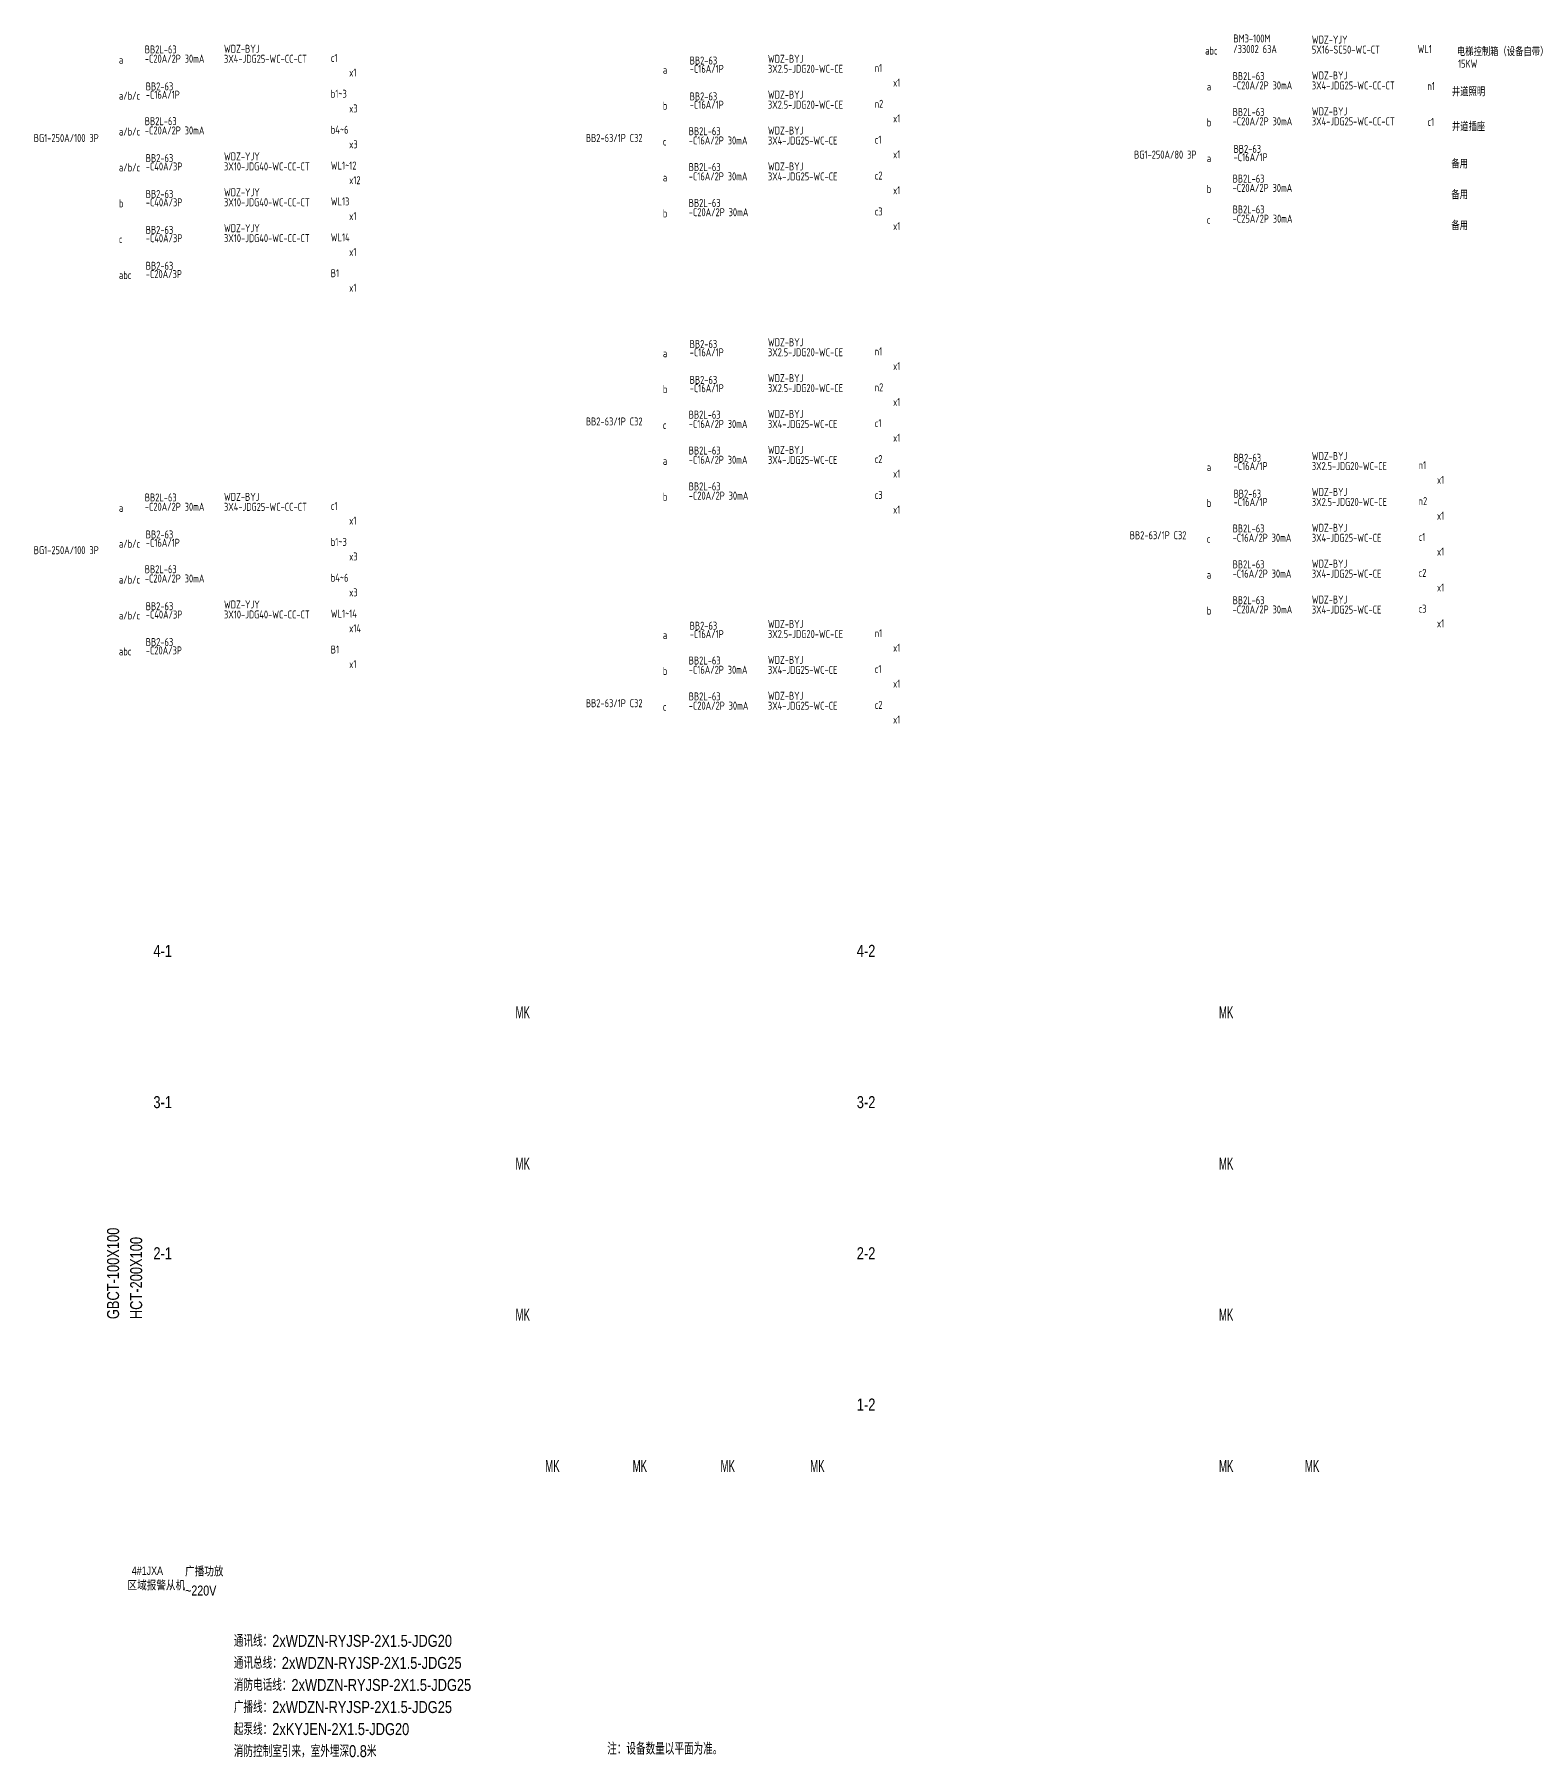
# Model space of a CAD drawing. Extents: x 1725663 to 4653551, y -550461 to 248782.
# Drawn here: x 2344876 to 2419130, y 83789 to 169931 of the extents above; entities that cross this region are included whole.
import ezdxf

# ---------------------------------------------------------------- set-up
doc = ezdxf.new("R2010")
doc.units = 0
doc.header["$LTSCALE"] = 1000
doc.layers.add('SIG_TEXT', color=7, linetype='Continuous')
doc.layers.add('TXT', color=3, linetype='Continuous')
doc.styles.add('HZTXT', font='tssdeng.shx', dxfattribs={"width": 0.7, "bigfont": 'tssdchn.shx'})
doc.styles.add('wei', font='BZXW.shx', dxfattribs={"width": 0.8, "height": 600, "bigfont": 'bzhz.shx'})

msp = doc.modelspace()

# ---------------------------------------------------------------- texts
at = {"layer": 'SIG_TEXT', "color": 0, "style": 'HZTXT', "width": 0.8}
for s, p in [('BM3-100M', (2404826, 169530)), ('WDZ-YJY', (2408744, 169475)), ('-C20A/2P 30mA', (2350395, 168520)), ('BB2L-63', (2350395, 168983)), ('3X4-JDG25-WC-CC-CT', (2354352, 168515)), ('WDZ-BYJ', (2354353, 169016)), ('WDZ-BYJ', (2381549, 168515)), ('abc', (2403410, 168924)), ('/33002 63A', (2404815, 169001)), ('5X16-SC50-WC-CT', (2408744, 168975)), ('WL1', (2414036, 169005)), ('电梯控制箱（设备自带）', (2415997, 168853)), ('a', (2349100, 168465)), ('x1', (2360612, 167827)), ('a', (2376296, 167964)), ('-C16A/1P', (2377639, 168012)), ('BB2-63', (2377639, 168428)), ('3X2.5-JDG20-WC-CE', (2381548, 168015)), ('BB2L-63', (2404786, 167649)), ('WDZ-BYJ', (2408744, 167681)), ('15KW', (2416056, 168269)), ('-C16A/1P', (2350443, 166719)), ('BB2-63', (2350443, 167135)), ('WDZ-BYJ', (2381549, 166721)), ('x1', (2387808, 167326)), ('a', (2403492, 167130)), ('-C20A/2P 30mA', (2404786, 167185)), ('3X4-JDG25-WC-CC-CT', (2408744, 167181)), ('n1', (2414523, 167153)), ('井道照明', (2415749, 166849)), ('a/b/c', (2349100, 166671)), ('x3', (2360612, 166033)), ('b', (2376296, 166170)), ('-C16A/1P', (2377639, 166218)), ('BB2-63', (2377639, 166634)), ('3X2.5-JDG20-WC-CE', (2381548, 166221)), ('BB2L-63', (2404786, 165855)), ('WDZ-BYJ', (2408744, 165887)), ('BB2L-63', (2350395, 165396)), ('x1', (2387808, 165533)), ('b', (2403492, 165337)), ('-C20A/2P 30mA', (2404786, 165391)), ('3X4-JDG25-WC-CC-CT', (2408744, 165387)), ('c1', (2414523, 165360)), ('井道插座', (2415749, 165105)), ('BG1-250A/100 3P', (2344843, 164556, 0)), ('a/b/c', (2349100, 164878)), ('-C20A/2P 30mA', (2350395, 164932)), ('x3', (2360612, 164240)), ('BB2-63/1P C32', (2372448, 164556, 0)), ('c', (2376296, 164377)), ('-C16A/2P 30mA', (2377591, 164431)), ('BB2L-63', (2377591, 164895)), ('WDZ-BYJ', (2381549, 164927)), ('3X4-JDG25-WC-CE', (2381548, 164427)), ('BB2-63', (2350443, 163548)), ('WDZ-YJY', (2354353, 163635)), ('x1', (2387808, 163739)), ('BG1-250A/80 3P', (2399859, 163724, 0)), ('a', (2403492, 163547)), ('-C16A/1P', (2404834, 163595)), ('BB2-63', (2404834, 164011)), ('备用', (2415721, 163242)), ('a/b/c', (2349100, 163084)), ('-C40A/3P', (2350443, 163132)), ('3X10-JDG40-WC-CC-CT', (2354352, 163135)), ('x12', (2360612, 162446)), ('a', (2376296, 162583)), ('-C16A/2P 30mA', (2377591, 162638)), ('BB2L-63', (2377591, 163102)), ('WDZ-BYJ', (2381549, 163134)), ('3X4-JDG25-WC-CE', (2381548, 162634)), ('BB2L-63', (2404786, 162524)), ('BB2-63', (2350443, 161754)), ('WDZ-YJY', (2354353, 161841)), ('x1', (2387808, 161945)), ('b', (2403492, 162006)), ('-C20A/2P 30mA', (2404786, 162061)), ('备用', (2415721, 161701)), ('b', (2349100, 161290)), ('-C40A/3P', (2350443, 161338)), ('3X10-JDG40-WC-CC-CT', (2354352, 161341)), ('b', (2376296, 160789)), ('-C20A/2P 30mA', (2377591, 160844)), ('BB2L-63', (2377591, 161308)), ('BB2L-63', (2404786, 160983)), ('BB2-63', (2350443, 159960)), ('WDZ-YJY', (2354353, 160047)), ('x1', (2360612, 160653)), ('x1', (2387808, 160152)), ('c', (2403492, 160464)), ('-C25A/2P 30mA', (2404786, 160519)), ('备用', (2415721, 160160)), ('c', (2349100, 159497)), ('-C40A/3P', (2350443, 159544)), ('3X10-JDG40-WC-CC-CT', (2354352, 159547)), ('BB2-63', (2350443, 158167)), ('x1', (2360612, 158859)), ('abc', (2349100, 157703)), ('-C20A/3P', (2350443, 157751)), ('x1', (2360612, 157065)), ('-C16A/1P', (2377639, 153840)), ('BB2-63', (2377639, 154256)), ('WDZ-BYJ', (2381549, 154343)), ('3X2.5-JDG20-WC-CE', (2381548, 153843)), ('a', (2376296, 153793)), ('x1', (2387808, 153155)), ('BB2-63', (2377639, 152463)), ('WDZ-BYJ', (2381549, 152550)), ('b', (2376296, 151999)), ('-C16A/1P', (2377639, 152047)), ('3X2.5-JDG20-WC-CE', (2381548, 152050)), ('x1', (2387808, 151361)), ('BB2-63/1P C32', (2372448, 150384, 0)), ('BB2L-63', (2377591, 150724)), ('WDZ-BYJ', (2381549, 150756)), ('c', (2376296, 150205)), ('-C16A/2P 30mA', (2377591, 150260)), ('3X4-JDG25-WC-CE', (2381548, 150256)), ('x1', (2387808, 149568)), ('BB2L-63', (2377591, 148930)), ('WDZ-BYJ', (2381549, 148962)), ('WDZ-BYJ', (2408744, 148654)), ('a', (2376296, 148412)), ('-C16A/2P 30mA', (2377591, 148466)), ('3X4-JDG25-WC-CE', (2381548, 148462)), ('x1', (2387808, 147774)), ('a', (2403492, 148103)), ('-C16A/1P', (2404834, 148151)), ('BB2-63', (2404834, 148567)), ('3X2.5-JDG20-WC-CE', (2408744, 148154)), ('BB2L-63', (2377591, 147137)), ('x1', (2415003, 147466)), ('-C20A/2P 30mA', (2350395, 146119)), ('BB2L-63', (2350395, 146583)), ('3X4-JDG25-WC-CC-CT', (2354352, 146115)), ('WDZ-BYJ', (2354353, 146615)), ('b', (2376296, 146618)), ('-C20A/2P 30mA', (2377591, 146673)), ('b', (2403492, 146310)), ('-C16A/1P', (2404834, 146357)), ('BB2-63', (2404834, 146773)), ('3X2.5-JDG20-WC-CE', (2408744, 146360)), ('WDZ-BYJ', (2408744, 146860)), ('a', (2349100, 146065)), ('x1', (2360612, 145427)), ('x1', (2387808, 145980)), ('x1', (2415003, 145672)), ('-C16A/1P', (2350443, 144319)), ('BB2-63', (2350443, 144735)), ('BB2-63/1P C32', (2399643, 144695, 0)), ('c', (2403492, 144516)), ('-C16A/2P 30mA', (2404786, 144571)), ('BB2L-63', (2404786, 145035)), ('3X4-JDG25-WC-CE', (2408744, 144567)), ('WDZ-BYJ', (2408744, 145067)), ('BG1-250A/100 3P', (2344843, 143949, 0)), ('a/b/c', (2349100, 144271)), ('x3', (2360612, 143633)), ('x1', (2415003, 143878)), ('BB2L-63', (2350395, 142996)), ('a', (2403492, 142722)), ('-C16A/2P 30mA', (2404786, 142777)), ('BB2L-63', (2404786, 143241)), ('3X4-JDG25-WC-CE', (2408744, 142773)), ('WDZ-BYJ', (2408744, 143273)), ('a/b/c', (2349100, 142477)), ('-C20A/2P 30mA', (2350395, 142532)), ('x3', (2360612, 141840)), ('x1', (2415003, 142085)), ('BB2-63', (2350443, 141147)), ('WDZ-YJY', (2354353, 141234)), ('b', (2403492, 140929)), ('-C20A/2P 30mA', (2404786, 140984)), ('BB2L-63', (2404786, 141447)), ('3X4-JDG25-WC-CE', (2408744, 140979)), ('WDZ-BYJ', (2408744, 141480)), ('a/b/c', (2349100, 140684)), ('-C40A/3P', (2350443, 140731)), ('3X10-JDG40-WC-CC-CT', (2354352, 140734)), ('x14', (2360612, 140046)), ('BB2-63', (2377639, 140171)), ('WDZ-BYJ', (2381549, 140258)), ('x1', (2415003, 140291)), ('BB2-63', (2350443, 139354)), ('a', (2376296, 139708)), ('-C16A/1P', (2377639, 139755)), ('3X2.5-JDG20-WC-CE', (2381548, 139758)), ('abc', (2349100, 138890)), ('-C20A/3P', (2350443, 138938)), ('BB2L-63', (2377591, 138433)), ('WDZ-BYJ', (2381549, 138465)), ('x1', (2387808, 139070)), ('x1', (2360612, 138252)), ('b', (2376296, 137914)), ('-C16A/2P 30mA', (2377591, 137969)), ('3X4-JDG25-WC-CE', (2381548, 137965)), ('BB2L-63', (2377591, 136639)), ('WDZ-BYJ', (2381549, 136671)), ('x1', (2387808, 137276)), ('BB2-63/1P C32', (2372448, 136299, 0)), ('c', (2376296, 136120)), ('-C20A/2P 30mA', (2377591, 136175)), ('3X4-JDG25-WC-CE', (2381548, 136171)), ('x1', (2387808, 135483))]:
    msp.add_text(s, height=400, dxfattribs=at).set_placement(p)
at = {"layer": 'SIG_TEXT', "style": 'HZTXT', "width": 0.8}
for s, p in [('c1', (2359693, 168558)), ('n1', (2386888, 168058)), ('b1~3', (2359693, 166765)), ('n2', (2386888, 166264)), ('b4~6', (2359693, 164971)), ('c1', (2386888, 164470)), ('WL1~12', (2359693, 163177)), ('c2', (2386888, 162677)), ('WL13', (2359693, 161384)), ('c3', (2386888, 160883)), ('WL14', (2359693, 159590)), ('B1', (2359693, 157796)), ('n1', (2386888, 153886)), ('n2', (2386888, 152092)), ('c1', (2386888, 150299)), ('c2', (2386888, 148505)), ('n1', (2414084, 148197)), ('c1', (2359693, 146158)), ('c3', (2386888, 146712)), ('n2', (2414084, 146403)), ('b1~3', (2359693, 144364)), ('c1', (2414084, 144610)), ('c2', (2414084, 142816)), ('b4~6', (2359693, 142571)), ('c3', (2414084, 141022)), ('WL1~14', (2359693, 140777)), ('n1', (2386888, 139801)), ('B1', (2359693, 138983)), ('c1', (2386888, 138007)), ('c2', (2386888, 136214))]:
    msp.add_text(s, height=400, dxfattribs=at).set_placement(p)
at = {"layer": 'TXT', "style": 'wei'}
for s, height, width, p in [('4-1', 601, 0.8, (2350823, 123816, 0)), ('4-2', 601, 0.8, (2385992, 123816, 0)), ('MK', 599.5, 0.6, (2368931, 120741, 0)), ('MK', 599.5, 0.6, (2404100, 120741, 0)), ('3-1', 601, 0.8, (2350823, 116254, 0)), ('3-2', 601, 0.8, (2385992, 116254, 0)), ('MK', 599.5, 0.6, (2368931, 113179, 0)), ('MK', 599.5, 0.6, (2404100, 113179, 0)), ('2-1', 601, 0.8, (2350823, 108699, 0)), ('2-2', 601, 0.8, (2385992, 108699, 0)), ('MK', 599.5, 0.6, (2368931, 105624, 0)), ('MK', 599.5, 0.6, (2404100, 105624, 0)), ('1-2', 601, 0.8, (2385994, 101137, 0)), ('MK', 599.5, 0.6, (2370414, 98066, 0)), ('MK', 599.5, 0.6, (2374784, 98066, 0)), ('MK', 599.5, 0.6, (2379181, 98062, 0)), ('MK', 599.5, 0.6, (2383661, 98062, 0)), ('MK', 599.5, 0.6, (2404102, 98062, 0)), ('MK', 599.5, 0.6, (2408398, 98066, 0)), ('4#1JXA', 417.3, 0.8, (2349740, 92920, 0)), ('广播功放', 500.8, 0.8, (2352406, 92845, 0)), ('区域报警从机', 500.8, 0.8, (2349527, 92144, 0)), ('~220V', 500.8, 0.8, (2352406, 91886, 0)), ('注：设备数量以平面为准。', 600, 0.8, (2373513, 83931))]:
    msp.add_text(s, height=height, dxfattribs=dict(at, width=width)).set_placement(p)
at = {"layer": 'TXT', "style": 'wei', "width": 0.8}
for s, p in [('GBCT-100X100', (2349107, 105705, 0)), ('HCT-200X100', (2350260, 105705, 0))]:
    msp.add_text(s, height=600.96, rotation=90, dxfattribs=at).set_placement(p)
at = {"layer": 'TXT', "color": 0, "style": 'wei', "width": 0.8}
for s, p in [('通讯线：2xWDZN-RYJSP-2X1.5-JDG20', (2354845, 89322)), ('通讯总线：2xWDZN-RYJSP-2X1.5-JDG25', (2354845, 88219)), ('消防电话线：2xWDZN-RYJSP-2X1.5-JDG25', (2354845, 87116)), ('广播线：2xWDZN-RYJSP-2X1.5-JDG25', (2354845, 86013)), ('起泵线：2xKYJEN-2X1.5-JDG20', (2354845, 84911)), ('消防控制室引来，室外埋深0.8米', (2354845, 83808))]:
    msp.add_text(s, height=600, dxfattribs=at).set_placement(p)

doc.saveas('drawing.dxf')
